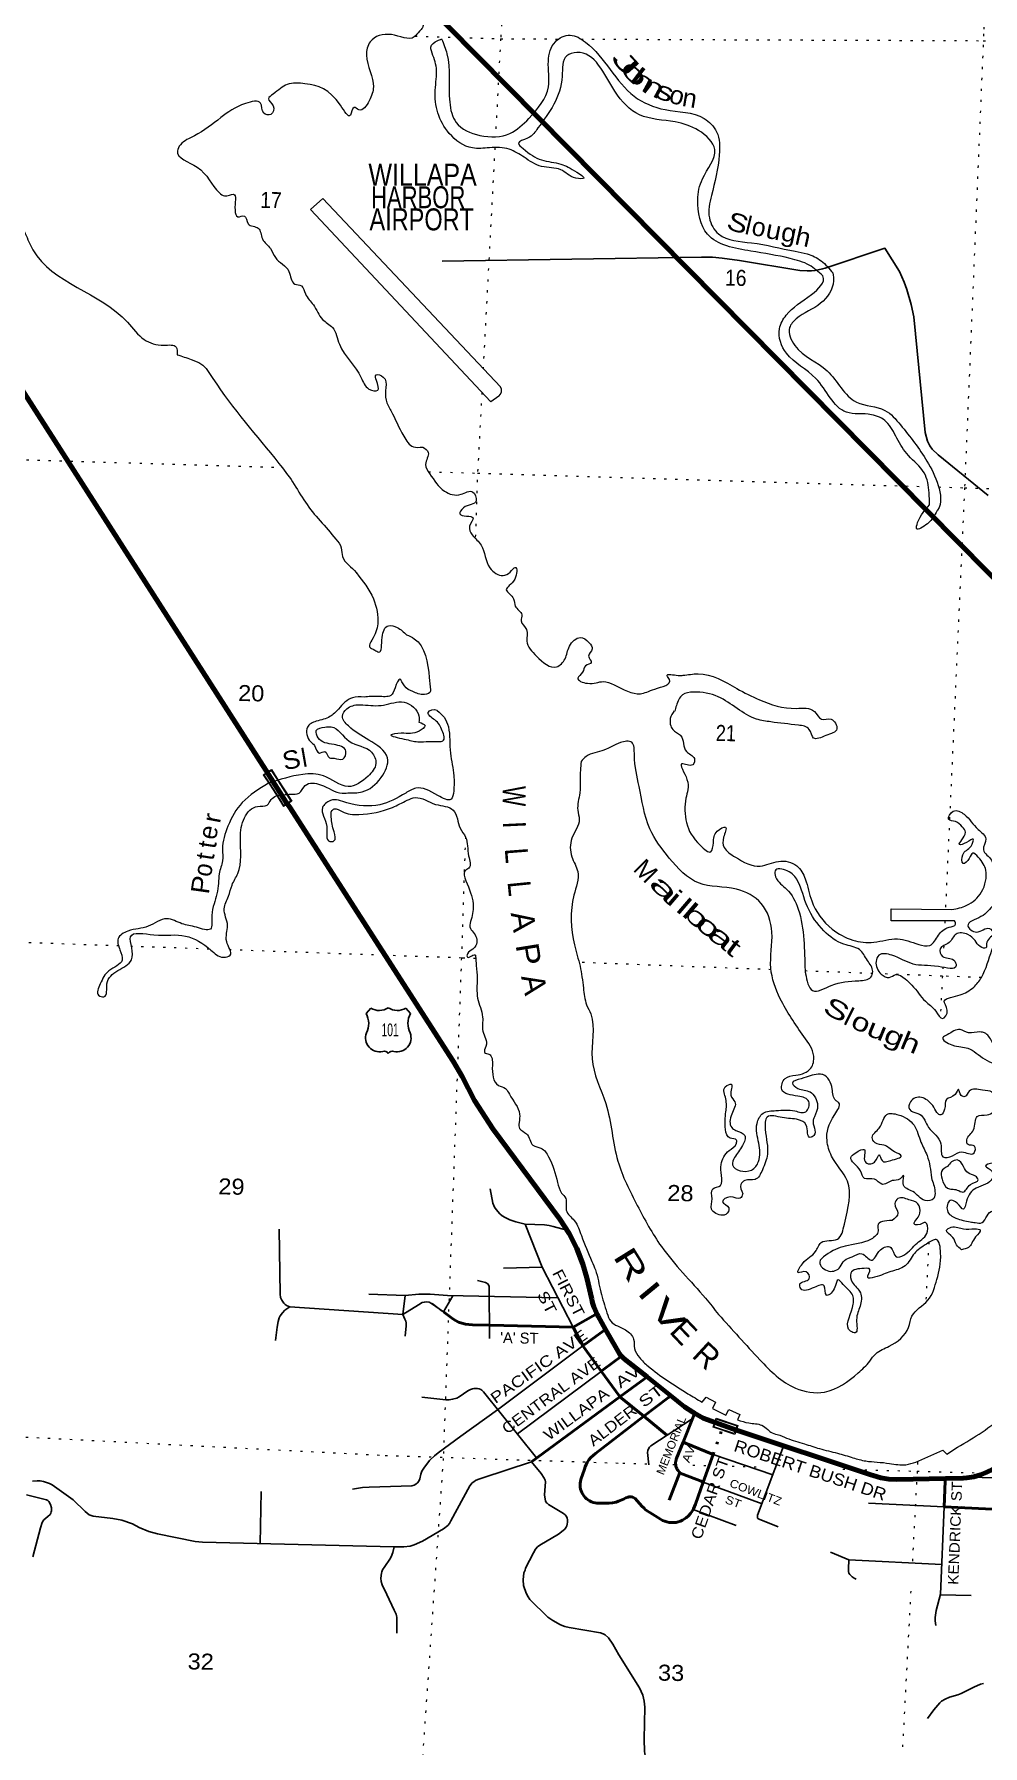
# Model space of a CAD drawing. Header units: feet. Extents: x -757852 to -501257, y -360805 to -170898.
# Drawn here: x -714671 to -704312, y -298636 to -279945 of the extents above; entities that cross this region are included whole.
import ezdxf
from ezdxf.enums import TextEntityAlignment as Align

# ---------------------------------------------------------------- set-up
doc = ezdxf.new("R2010")
doc.units = ezdxf.units.FT
doc.header["$LTSCALE"] = 80
doc.linetypes.add('DOTTED', pattern=[1.5, 0.3, -1.2])
doc.linetypes.add('MEDIUM_DASHED', pattern=[4.5, 3, -1.5])
for name, color, linetype, lineweight in [('16', 7, 'Continuous', 25), ('20', 7, 'Continuous', 70), ('23', 7, 'Continuous', 70), ('26', 7, 'Continuous', 40), ('27', 7, 'Continuous', 13), ('29', 7, 'Continuous', 25), ('36', 7, 'Continuous', 13), ('39', 7, 'Continuous', 13), ('41', 7, 'Continuous', 13), ('53', 7, 'MEDIUM_DASHED', 40), ('57', 7, 'Continuous', 13), ('7', 7, 'DOTTED', 13)]:
    doc.layers.add(name, color=color, linetype=linetype, lineweight=lineweight)
doc.layers.add('30', color=7, linetype='Continuous')

msp = doc.modelspace()

# ---------------------------------------------------------------- linework, layer by layer
at = {"layer": '16'}
for p, q in [((-711047.34, -290640.6), (-710996.03, -290581.84)), ((-710804.27, -290575.87), (-710804.55, -290576.07)), ((-710612.18, -290581.75), (-710560.79, -290640.6))]:
    msp.add_line(p, q, dxfattribs=at)
for centre, radius, start, end in [((-711240.32, -290751.23), 222.05, 332.97043, 29.75871), ((-710904.95, -290424.18), 182.07, 239.97227, 303.45418), ((-710703.17, -290424.68), 181.52, 236.33975, 300.08743), ((-710703.18, -290424.18), 182.07, 236.54582, 236.59441), ((-710367.82, -290751.23), 222.05, 150.24129, 207.02957), ((-710901.13, -290906.13), 151.42, 159.09177, 283.81923), ((-710707.01, -290906.13), 151.42, 256.18077, 20.90823)]:
    msp.add_arc(centre, radius, start, end, dxfattribs=at)
for centre, major_axis, start_param, end_param in [((-710845.79, -291104.95), (-19.56, 51.67), 4.95877769, 6.28318531), ((-710762.34, -291104.95), (19.56, 51.67), 0, 1.32637542)]:
    msp.add_ellipse(centre, major_axis=major_axis, ratio=0.929097, start_param=start_param, end_param=end_param, dxfattribs=at)
at = {"layer": '20'}
msp.add_line((-707720.65, -294812.08), (-707977.88, -294607.36), dxfattribs=at)
for points in [[(-708535.08, -293902.2), (-708545.61, -293877.2), (-708560.07, -293841.77), (-708569.66, -293808.8), (-708576.84, -293784.13), (-708582.7, -293758.8), (-708636.25, -293527.11), (-708678.19, -293378.17), (-708745.41, -293205.15), (-708830.33, -293040.1), (-708932.05, -292884.83), (-709663.68, -291899.3), (-709862.66, -291588.03), (-709996.6, -291327.55), (-710094.82, -291161.01), (-711884.49, -288381.38), (-711906, -288352.05), (-711921.99, -288327.05), (-712112.01, -288030.05), (-712128, -288005.05), (-712141.31, -287982.52), (-715468.69, -282794.49)], [(-708431.58, -294089.63), (-708514, -293946.05), (-708523.06, -293927.2), (-708535.08, -293902.2)], [(-708256.29, -294382.26), (-708266.82, -294370.68), (-708278.76, -294354.43), (-708293.73, -294329.74), (-708308.26, -294304.43), (-708431.58, -294089.63)], [(-707977.88, -294607.36), (-708227.02, -294409.07), (-708231.73, -294405.4), (-708250.19, -294388.96), (-708256.29, -294382.26)], [(-707459.95, -295004.87), (-707478.66, -294994.58), (-707567.89, -294933.65), (-707720.65, -294812.08)], [(-707145.15, -295137.84), (-707365.3, -295056.96), (-707459.95, -295004.87)], [(-704720.88, -295717.97), (-705249, -295728), (-705337.3, -295722.9), (-705424.57, -295708.61), (-705509.88, -295685.27), (-705535.14, -295676.47), (-707003.3, -295189.95), (-707145.15, -295137.84)], [(-704720.88, -295717.97), (-704526, -295714.27), (-704486.45, -295710.74), (-704411.44, -295697.97), (-704338.18, -295677.44), (-704267.47, -295649.36), (-704200.08, -295614.04), (-704136.75, -295571.87), (-703917.57, -295395.78)]]:
    msp.add_lwpolyline(points, dxfattribs=at)
at = {"layer": '23'}
msp.add_lwpolyline([(-702622, -287474.05), (-710486, -279518.05)], dxfattribs=at)
at = {"layer": '26'}
for p, q in [((-708680.18, -294266.77), (-708785.59, -294063.27)), ((-709242, -295535.05), (-708274.7, -294825.18)), ((-707620.31, -295650.66), (-707738.57, -295952.55))]:
    msp.add_line(p, q, dxfattribs=at)
for points in [[(-708785.59, -294063.27), (-708787, -294064.05), (-709696, -294042.05), (-709885.96, -294038.14), (-709924.39, -294036.65), (-709962.46, -294031.16), (-709999.75, -294021.72), (-710035.84, -294008.43), (-710070.35, -293991.44), (-710098.14, -293974.24), (-710200, -293899.05)], [(-708785.59, -294063.27), (-708539.73, -293927.2), (-708535.08, -293902.2)], [(-708680.18, -294266.77), (-708655.44, -294249.14), (-708467, -294114.86), (-708431.58, -294089.63)], [(-708478.75, -294546.28), (-708679, -294269.05), (-708680.18, -294266.77)], [(-708478.75, -294546.28), (-708454.93, -294528.72), (-708256.29, -294382.26)], [(-708274.7, -294825.18), (-708281, -294820.05), (-708478.75, -294546.28)], [(-708274.7, -294825.18), (-708005.24, -294627.44), (-707977.88, -294607.36)], [(-707762.06, -295242.58), (-708013.93, -295037.5), (-708274.7, -294825.18)], [(-708013.93, -295037.5), (-707746, -294831.57), (-707720.65, -294812.08)], [(-707364.16, -295755.99), (-707449.77, -295999.5), (-707458.59, -296024.58), (-707470.39, -296049.5), (-707485.68, -296075.47), (-707504.54, -296100.99), (-707525.97, -296124.39), (-707549.73, -296145.42), (-707568.8, -296159.49), (-707590.43, -296172.29), (-707613.29, -296182.76), (-707637.11, -296190.78), (-707661.65, -296196.27), (-707686.62, -296199.16), (-707711.75, -296199.43), (-707736.78, -296197.06), (-707761.43, -296192.1), (-707785.41, -296184.58), (-707808.49, -296174.6), (-707830.39, -296162.27), (-707947.29, -296089.15), (-707972.16, -296073.59), (-707997.29, -296054.5), (-708011.29, -296043.06), (-708036.31, -296017.87), (-708058.38, -295993.06), (-708085.87, -295962.17), (-708108.09, -295937.19), (-708133.13, -295922.47), (-708140.91, -295919.88), (-708149.73, -295917.94), (-708158.71, -295916.94), (-708167.74, -295916.87), (-708176.73, -295917.75), (-708185.32, -295919.52), (-708210.19, -295930.31), (-708235.32, -295943.18), (-708290.01, -295966.02), (-708316.93, -295974.25), (-708354.65, -295982.14), (-708393, -295986.05), (-708509, -295986.05), (-708525.19, -295985.44), (-708546.02, -295982.7), (-708566.46, -295977.81), (-708586.27, -295970.8), (-708605.24, -295961.77), (-708623.16, -295950.8), (-708639.83, -295938.01), (-708655.08, -295923.56), (-708668.74, -295907.58), (-708680.65, -295890.27), (-708690.68, -295871.81), (-708698.73, -295852.4), (-708704.71, -295832.26), (-708708.55, -295811.6), (-708710.21, -295790.65), (-708709.67, -295769.65), (-708706.94, -295748.81), (-708702.04, -295728.38), (-708663, -295614.23), (-708654.4, -295589.1), (-708643.31, -295564.23), (-708631.76, -295541.87), (-708613.39, -295513.92), (-708592.2, -295488.05), (-708568.43, -295464.53), (-708542.32, -295443.63), (-708013.93, -295037.5)], [(-707584.37, -295319.07), (-707471.9, -295035.05), (-707459.95, -295004.87)], [(-707620.31, -295650.66), (-707621.77, -295649.54), (-707631.53, -295640.26), (-707640.28, -295630.01), (-707647.9, -295618.91), (-707654.33, -295607.07), (-707659.48, -295594.62), (-707663.3, -295581.7), (-707665.75, -295568.45), (-707666.8, -295555.02), (-707666.44, -295541.56), (-707664.67, -295528.2), (-707661.52, -295515.1), (-707659.18, -295507.99), (-707584.37, -295319.07)], [(-707364.16, -295755.99), (-707258, -295454.05), (-707557, -295330.39), (-707584.37, -295319.07)], [(-704720.88, -295717.97), (-704721.98, -295746.05), (-704733, -296028.05), (-702399, -296139.05), (-702370.36, -295451.6)], [(-707364.16, -295755.99), (-707389, -295746.49), (-707587.44, -295670.59), (-707599.6, -295664.79), (-707611.08, -295657.74), (-707620.31, -295650.66)]]:
    msp.add_lwpolyline(points, dxfattribs=at)
at = {"layer": '29'}
for p, q in [((-710216, -282424.05), (-707383.99, -282377.78)), ((-704798.95, -284537.91), (-704251.95, -284982.45)), ((-711995, -292995.05), (-711984.82, -293705.03)), ((-708785.59, -294063.27), (-709125, -293408.05)), ((-709703.71, -293620.03), (-709699, -294189.05)), ((-710621, -293720.05), (-710646, -293928.05)), ((-710325.98, -293807.31), (-710215.76, -293888.68)), ((-710200, -293899.05), (-710098, -293723.05)), ((-711879.41, -293842.51), (-710646, -293928.05)), ((-708479.93, -294547.15), (-709393.4, -295230.85)), ((-709765.35, -294772.33), (-709185.56, -295492.08)), ((-707486, -295064.05), (-707935.68, -295360.02)), ((-707258, -295454.05), (-706605.95, -295676.8)), ((-706488.86, -295365.98), (-706770.68, -296118.17)), ((-709242, -295535.05), (-709782.14, -295713.65)), ((-712194, -295859.05), (-712203, -296428.05)), ((-706722.13, -295995.72), (-707364, -295756.05)), ((-707474, -296057.05), (-707007, -296230.05)), ((-704733, -296028.05), (-705559, -295987.05)), ((-710744.74, -296463.35), (-712833.96, -296414.43)), ((-704775, -296987.05), (-704440, -296996.05))]:
    msp.add_line(p, q, dxfattribs=at)
for points in [[(-707383.99, -282377.78), (-707262.21, -282379.33), (-707157.81, -282389.37), (-706969.09, -282417.48), (-706310.55, -282523.92), (-706228.23, -282529.94), (-706184.06, -282529.94), (-706143.91, -282525.93), (-706061.59, -282507.85), (-706031.87, -282499.46)], [(-706031.87, -282499.46), (-705380, -282283.05), (-705223.19, -282534.68)], [(-704798.95, -284537.91), (-704863.97, -284477.96), (-704889.07, -284439.8), (-704917.18, -284387.59), (-704941.27, -284295.21), (-705065.75, -283030.01), (-705093.86, -282897.46), (-705142.05, -282732.79), (-705170.16, -282652.46), (-705223.19, -282534.68)], [(-709691, -292555.05), (-709660.87, -292710.83), (-709642.8, -292755.01), (-709626.74, -292781.12), (-709584.58, -292825.3), (-709560.48, -292847.39), (-709528.36, -292867.48), (-709478.16, -292891.58), (-709411.9, -292915.68), (-709311, -292941.05)], [(-709547, -293422.05), (-709125, -293408.05), (-709311, -292941.05)], [(-709311, -292941.05), (-709096.67, -292947.81), (-709046.47, -292955.85), (-709004.31, -292965.89), (-708855.73, -293004.05)], [(-709703.71, -293620.03), (-709709.06, -293602.52), (-709717.09, -293592.47), (-709741.19, -293578.42), (-709831.54, -293556.32)], [(-711879.41, -293842.51), (-711907.66, -293830.48), (-711929.75, -293815.42), (-711943.81, -293801.36), (-711967.9, -293770.23), (-711979.95, -293742.11), (-711984.82, -293705.03)], [(-711015, -293706.05), (-710621, -293720.05), (-710470.95, -293705.55)], [(-710200, -293899.05), (-710331.49, -293805.36), (-710357.6, -293793.31), (-710391.73, -293789.3), (-710409.8, -293791.3), (-710433.89, -293795.32), (-710476.06, -293819.42), (-710646, -293928.05)], [(-710470.95, -293705.55), (-710407.79, -293702.94), (-710346.86, -293705.32)], [(-710346.86, -293705.32), (-710159, -293720.05), (-708955, -293745.05)], [(-711879.41, -293842.51), (-711932.76, -293880.69), (-711960.87, -293906.8), (-711984.97, -293940.94), (-711995.01, -293962.03), (-712007.05, -294001.19), (-712019.1, -294065.46), (-712034.16, -294212.07)], [(-710646, -293928.05), (-710622.13, -293977.09), (-710614.1, -294000.18), (-710610.09, -294018.26), (-710609.08, -294032.32), (-710609.08, -294051.4), (-710621.13, -294162.86)], [(-708680.44, -294266.95), (-709611, -294969.05), (-710010.39, -295256.9)], [(-710438, -294828.05), (-710177.44, -294860.03), (-710140.41, -294859.12), (-710102.47, -294852.72), (-710057.21, -294839), (-710031.16, -294827.11), (-709936.08, -294761.27), (-709907.28, -294746.64), (-709885.33, -294739.33), (-709868.42, -294735.66), (-709830.03, -294733.84), (-709811.28, -294737.5), (-709795.28, -294744.81), (-709782.94, -294753.96), (-709765.35, -294772.33)], [(-710010.39, -295256.9), (-710261.09, -295437.08), (-710299.49, -295468.17), (-710352.52, -295521.21), (-710416.52, -295603.52), (-710438.46, -295638.27), (-710449.43, -295671.19), (-710460.4, -295720.57), (-710471.37, -295748.01), (-710484.17, -295764.47), (-710502.46, -295780.93), (-710522.57, -295791.9), (-710548.17, -295799.22), (-711014.44, -295812.02), (-711085.75, -295817.51), (-711193.64, -295833.97)], [(-707935.68, -295360.02), (-707952.19, -295375.89), (-707962.73, -295392.96), (-707969.26, -295413.04), (-707972.77, -295435.13), (-707958.72, -295567.69)], [(-709242, -295535.05), (-709136.12, -295662.94), (-709101.38, -295714.15), (-709092.24, -295737), (-709088.58, -295754.39), (-709097.72, -295895.21), (-709095.9, -295922.65), (-709086.75, -295962.89), (-709078.52, -295978.43), (-709070.3, -295988.5), (-709053.84, -296001.29), (-708891.11, -296098.23), (-708870.99, -296115.6), (-708858.2, -296132.98), (-708849.05, -296152.18), (-708847.23, -296167.73), (-708846.31, -296193.33), (-708849.05, -296215.28), (-708855.45, -296234.49), (-708861.85, -296248.21), (-708876.48, -296269.24), (-708892.94, -296286.61), (-708945.96, -296325.02), (-709150.75, -296445.74), (-709176.35, -296464.94), (-709196.46, -296487.8), (-709220.23, -296529.87), (-709304.53, -296697.16), (-709310.93, -296717.28), (-709322.62, -296749.34), (-709332.68, -296824.33), (-709326.28, -296884.69), (-709299.77, -296968.82), (-709277.82, -297010.88), (-709256.8, -297038.32), (-709060.24, -297232.19), (-709008.13, -297268.77), (-708923.1, -297316.32), (-708877.39, -297334.61), (-708828.94, -297345.59), (-708485.19, -297404.11), (-708458.67, -297413.25), (-708436.73, -297426.06), (-708401.08, -297458.98), (-708353.54, -297524.83), (-708287.72, -297641.88)], [(-712833.96, -296414.43), (-712913.88, -296403.68), (-713323.47, -296323.21), (-713418.56, -296297.6), (-713524.61, -296253.7), (-713597.76, -296213.47), (-713714.78, -296173.23), (-713813.53, -296154.94), (-714025.64, -296129.33), (-714069.52, -296114.7), (-714113.41, -296078.12), (-714245.06, -295950.09), (-714347.46, -295876.93), (-714475.01, -295785.47), (-714504.72, -295770.84), (-714536.26, -295759.86), (-714569.63, -295750.72), (-714605.75, -295744.31), (-714640.03, -295741.58), (-714688.49, -295745.23)], [(-710744.74, -296463.35), (-710635.03, -296463.15), (-710565.55, -296455.83), (-710519.84, -296443.03), (-710432.07, -296402.79), (-710201.67, -296267.45), (-710154.13, -296230.87), (-710134.02, -296208.92), (-710121.22, -296181.49), (-709912.77, -295799.23), (-709889, -295766.31), (-709870.71, -295753.51), (-709850.6, -295738.87), (-709826.83, -295727.9), (-709782.14, -295713.65)], [(-700991, -295854.05), (-701638, -295838.05), (-701928, -295793.05), (-702393, -295791.05), (-703783, -295724.05), (-704426, -295702.05)], [(-714753.4, -295895.22), (-714537.63, -295950.09), (-714521.64, -295958.31), (-714512.95, -295970.2), (-714493.75, -296001.3), (-714483.24, -296036.04), (-714482.77, -296070.8), (-714485.07, -296082.69), (-714489.18, -296094.57), (-714497.87, -296111.03), (-714523, -296132.99), (-714565.07, -296167.74), (-714574.2, -296180.54), (-714582.43, -296198.83), (-714603.46, -296257.36), (-714687.57, -296571.95)], [(-704733, -296028.05), (-704774, -296981.05), (-704819.64, -297157.37)], [(-706770.68, -296118.17), (-706773.07, -296131.04), (-706774.08, -296141.08), (-706773.07, -296147.1), (-706768.05, -296153.13), (-706754, -296162.17), (-706547.19, -296244.51)], [(-710711, -297406.05), (-710711.41, -297233.14), (-710713.22, -297217.6), (-710719.62, -297199.31), (-710738.84, -297154.5), (-710819.3, -296982.57), (-710872.32, -296877.4), (-710883.3, -296843.56), (-710886.03, -296806.07), (-710879.64, -296752.12), (-710875.06, -296736.57), (-710865.92, -296714.62), (-710841.24, -296677.13), (-710785.93, -296596.65), (-710773.58, -296572.87), (-710755.3, -296527.15), (-710738.84, -296464.96)], [(-704759.02, -296657.5), (-705775, -296606.05), (-705975, -296522.05)], [(-705775, -296606.05), (-705779.7, -296704.42), (-705778.7, -296733.54), (-705774.68, -296749.61), (-705763.64, -296765.67), (-705737.54, -296791.78), (-705718.46, -296804.84), (-705694.37, -296816.89)], [(-704819.64, -297157.37), (-704832.52, -297233.61), (-704832.52, -297271.77), (-704824.49, -297321.98)], [(-709616.48, -301286.18), (-709288.79, -301135.19), (-709164.45, -301089.46), (-708652.48, -300965.09), (-708575.69, -300930.34), (-708498.89, -300884.62), (-708111.26, -300621.25), (-708030.81, -300553.58), (-707997.9, -300513.34), (-707979.61, -300467.61), (-707957.67, -300292.03), (-707826.02, -299200.13), (-707826.02, -299136.13), (-707833.33, -299075.76), (-707869.9, -298982.49), (-707986.92, -298770.33), (-707997.89, -298742.89), (-708007.03, -298697.17), (-708008.87, -298565.49), (-708003.38, -298214.32), (-708008.87, -298148.48), (-708023.49, -298084.46), (-708060.06, -298002.17), (-708287.72, -297641.88)], [(-704306.11, -297955.61), (-704338.09, -297962.93), (-704411.23, -297995.85), (-704548.39, -298065.35), (-704583.11, -298079.98), (-704674.54, -298105.59), (-704723.93, -298125.7), (-704762.31, -298149.48), (-704782.44, -298167.77), (-704846.42, -298244.59), (-704915.9, -298339.7)]]:
    msp.add_lwpolyline(points, dxfattribs=at)
at = {"layer": '36'}
for points in [[(-711655, -281860.05), (-711518.11, -281739.79), (-709578.24, -283795.32)], [(-709595.8, -283896.98), (-709685, -283960.05), (-711655, -281860.05)]]:
    msp.add_lwpolyline(points, dxfattribs=at)
msp.add_arc((-709651.4, -283835.03), 83.23, 311.91087, 28.49568, dxfattribs=at)
at = {"layer": '39'}
for points in [[(-704619.34, -289627.91), (-705314, -289629.05), (-705312.52, -289497.87), (-704648.51, -289504.95)], [(-707376, -294885.05), (-707334, -294828.05), (-707232, -294883.05), (-707265, -294953.05), (-707119, -295024.05), (-707086, -294963.05), (-706967, -295017.05), (-706991, -295076.05)], [(-705044, -295538.05), (-704750, -295409.05), (-704705, -295453.05), (-704588, -295376.05)]]:
    msp.add_lwpolyline(points, dxfattribs=at)
for points in [[(-710370.81, -279535.26), (-710491.02, -279684.98), (-710451.92, -279762.93), (-710429.76, -279873.9), (-710464.71, -279912.95), (-710520.63, -279974.02), (-710770.66, -279949.37), (-711001.55, -280027.69), (-711042.35, -280172.74), (-710966.88, -280520.64), (-711013.67, -280672.7), (-711126.53, -280768.86), (-711177.57, -280743.93), (-711217.45, -280828.98), (-711326.6, -280721.13), (-711713.92, -280485.67), (-711906.91, -280493.93), (-712061.77, -280598.14), (-712112.7, -280649.21), (-712060.59, -280726.14), (-712086.46, -280820.18), (-712164.48, -280805.29), (-712198.63, -280697.33), (-712362.63, -280700.56), (-712633.42, -280855.93), (-712922.14, -281055.33), (-713075.01, -281153.54), (-713106.92, -281218.58), (-712892.67, -281396.29), (-712647.28, -281677.95), (-712591.24, -281709.87), (-712496.27, -281691.74), (-712478.03, -281864.72), (-712446.93, -281937.68), (-712375.94, -281930.58), (-712333.82, -282014.52), (-712225.76, -282062.37), (-712178.59, -282180.31), (-712089.45, -282286.18), (-712037.31, -282384.11), (-711889.1, -282535.91), (-711825.91, -282673.82), (-711751.89, -282693.72), (-711708.77, -282780.66), (-711622.6, -282900.54), (-711521.38, -283059.4), (-711414.26, -283148.26), (-711338.01, -283331.15), (-711099.51, -283695.82), (-711015.34, -283819.71), (-710919.32, -283833.58), (-710933.46, -283726.6), (-710937.55, -283664.6), (-710858.52, -283688.49), (-710830.36, -283801.45), (-710829.17, -283942.45), (-710777.01, -284055.38), (-710635.63, -284334.19), (-710528.47, -284451.04), (-710428.46, -284452.9)], [(-709268.19, -280866.42), (-709054.87, -280520.01), (-709056.26, -280238.01), (-708979.55, -280026.9), (-708819.65, -279955.68), (-708651.55, -280030.45), (-708118.73, -280622.72), (-707781.53, -280768.26), (-707355.4, -280864.67), (-707219.2, -281010.48), (-707189.85, -281262.44), (-707275.24, -281706.56), (-707297.9, -281951.59), (-707196.66, -282126.45), (-706838, -282223.05), (-706361.76, -282315.05), (-706229.36, -282343.12), (-706076.66, -282419.48), (-705948.5, -282552.44)], [(-709169.98, -280968.03), (-709283.1, -281080.32), (-709382.03, -281134.46), (-709330.95, -281194.39), (-709130.78, -281317.11), (-708920.71, -281362.82), (-708743.59, -281452.58), (-708668.5, -281516.48), (-708754.5, -281516.6), (-708921.63, -281424.83), (-709129.68, -281389.11), (-709320.82, -281288.37), (-709483.94, -281201.6), (-709698.96, -281184.89), (-709885.96, -281187.15), (-710138.18, -281027.5), (-710262.49, -280803.67), (-710291.83, -280555.71), (-710279.16, -280316.69), (-710332.42, -280126.76), (-710339.47, -280084.77), (-710269.57, -280015.68), (-710221.6, -279996.61)], [(-710221.6, -279996.61), (-710164.37, -280158.53), (-710133.65, -280687.49), (-710063.34, -280908.4), (-709803.15, -281050.04), (-709475.18, -281028.59), (-709268.19, -280866.42)], [(-706061.31, -282580.65), (-706207.16, -282467.68), (-706417.29, -282393.38), (-706845, -282313.05), (-707318.66, -282128.62), (-707424.18, -281753.77), (-707373.49, -281523.7), (-707238.93, -281204.51), (-707416.22, -280995.75), (-707671.35, -280903.1), (-708060.45, -280824.64), (-708328.81, -280566.01), (-708746.39, -280143.58), (-708855.34, -280179.73), (-708906.03, -280403.8), (-709169.98, -280968.03)], [(-724040.93, -283953.65), (-724021.74, -283923.8), (-723993.43, -283893.44), (-723666.5, -283708.11), (-723469.62, -283622.84), (-723307.7, -283563.62), (-723082.97, -283365.31), (-722803.17, -283223.93), (-722610.28, -283144.66), (-722350.58, -282927.3), (-722144.69, -282840.02), (-721919.81, -282758.71), (-721764.04, -282588.5), (-721563.14, -282514.22), (-721305.3, -282399.86), (-721081.54, -282227.56), (-720720.73, -282090.06), (-720688.86, -281994.02), (-720669.95, -281925.99), (-720404, -281892.62), (-720163.09, -281823.29), (-720008.22, -281730.08), (-719917.18, -281757.95), (-719828.97, -281909.83), (-719754.85, -281999.73), (-719595.87, -281987.51), (-719511.98, -281906.4), (-719432.06, -281849.29), (-719376.16, -281772.21), (-719204.25, -281710.97), (-719101.26, -281702.83), (-719091.4, -281600.82), (-719167.43, -281578.92), (-719308.42, -281582.12), (-719430.46, -281558.28), (-719435.54, -281495.29), (-719273.6, -281450.07), (-719028.71, -281370.73), (-718832.95, -281199.46), (-718630.08, -281105.18), (-718263.15, -281055.68), (-717886.26, -280973.16), (-717415.43, -280847.51), (-717002.47, -280816.94), (-716047.21, -281006.63), (-715736.02, -281147.2), (-714870.94, -281931.01), (-714769.68, -282119.87), (-714684.43, -282299.75), (-713652.35, -283088.34), (-713469.08, -283279.08), (-713253, -283339.79), (-713120.97, -283360.6), (-713109, -283445.05)], [(-704893.41, -285085), (-704897.77, -284953.29), (-704952.07, -284734.37), (-705123.33, -284546.6), (-705250.59, -284356.78), (-705365.84, -284177.94), (-705526.95, -284100.16), (-705801.98, -284072.54), (-706135, -283704.05), (-706456.87, -283428.44), (-706532.24, -283161.54), (-706459.44, -283013.44), (-706181.75, -282786.06), (-706059.03, -282584.89), (-706061.31, -282580.65)], [(-705948.5, -282552.44), (-705941.96, -282639.73), (-706082.62, -282882.92), (-706349.39, -283052.29), (-706422.25, -283149.39), (-706364.99, -283343.31), (-706011, -283621.05), (-705691.14, -283962.38), (-705380.01, -284052.95), (-705211.79, -284210.72), (-704922.25, -284606.33), (-704799.88, -284872.16), (-704805.51, -285142.17), (-704812.81, -285151.94)], [(-713109, -283445.05), (-712956.78, -283496.38), (-712849.72, -283545.23), (-712719.5, -283704.05), (-711999.22, -284631.06), (-711848.94, -284834.86), (-711709.64, -285055.66), (-711376.08, -285458.21), (-711317.95, -285555.13), (-711303.82, -285650.11), (-711155.58, -285823.9), (-711152.59, -285828.44)], [(-710428.46, -284452.9), (-710367.38, -284511.82), (-710398.2, -284642.86), (-710353.06, -284743.8), (-710189.8, -284935.57), (-710009.75, -284969.33), (-709882.79, -284942.15), (-709844.66, -285039.1), (-709984.55, -285117.29), (-710022.46, -285184.34), (-709878.4, -285226.14), (-709916.28, -285317.2), (-709888.14, -285412.16), (-709788.99, -285525.02), (-709693.65, -285773.89), (-709550.53, -285855.69), (-709473.58, -285818.59), (-709417.66, -285767.51), (-709422.48, -285896.52), (-709515.32, -286012.65), (-709435.18, -286111.54), (-709418.07, -286189.51), (-709345.94, -286285.41), (-709352.85, -286350.42), (-709294.72, -286447.34), (-709290.55, -286572.34), (-709185.32, -286737.19), (-708966.16, -286853.89), (-708874.28, -286765.76), (-708825.47, -286627.7), (-708706.6, -286533.53), (-708613.53, -286587.41), (-708576.43, -286658.36), (-708616.32, -286736.41), (-708587.22, -286807.37), (-708650.18, -286842.46), (-708682.08, -286912.5), (-708735.99, -286975.57), (-708629.91, -287033.43), (-708454.94, -287015.19), (-708338.89, -287050.03), (-708051.76, -287147.63), (-707893.83, -287096.42), (-707734.97, -286991.2), (-707760.03, -286950.23), (-707640.03, -286947.07), (-707583.03, -286945.99), (-707422.06, -286928.77), (-706998.83, -287090.18), (-706750.66, -287213.84), (-706349.53, -287307.29), (-706151.49, -287342.02), (-706074.37, -287423.91), (-705968.37, -287425.77), (-705906.23, -287529.68), (-706026.13, -287603.85), (-706159.09, -287631.03), (-706207.22, -287536.1), (-706325.28, -287491.26), (-706626.33, -287454.67), (-706782.37, -287423.89), (-707201.71, -287180.46), (-707471.78, -287128.84), (-707589.74, -287159), (-707657.58, -287276.09), (-707675.49, -287338.12)], [(-704812.66, -285151.76), (-704916.31, -285290.32), (-705034.23, -285344.48), (-705023.32, -285278.47), (-704893.41, -285085)], [(-711152.59, -285828.44), (-710966.18, -286111.64), (-710919.81, -286385.58), (-710982.56, -286561.67), (-711008.46, -286633.7), (-710950.41, -286670.62), (-710909.39, -286691.56), (-710871.6, -286533.51), (-710802.78, -286404.42), (-710706.75, -286424.29), (-710605.65, -286502.15)], [(-710605.65, -286502.15), (-710520.59, -286546.03), (-710356, -286969.8), (-710343.31, -287102.94)], [(-710343.31, -287102.94), (-710341.8, -287118.78), (-710407.75, -287155.88), (-710535.79, -287123.05), (-710628.88, -287061.18), (-710676.98, -286988.25), (-710729.85, -287081.32), (-710777.73, -287165.38), (-710911.72, -287176.57), (-711067.52, -287184.46)], [(-711067.67, -287184.47), (-711195.7, -287190.96), (-711348.53, -287314.17), (-711441.41, -287397.3), (-711590.34, -287448.5), (-711688.26, -287512.64), (-711653.55, -287669.39), (-711609.98, -287711.53), (-711556.87, -287795.46), (-711498.89, -287778.38), (-711445.8, -287847.3), (-711395.79, -287852.24), (-711300.78, -287862.1), (-711266.89, -287775.06), (-711397, -287702.24), (-711570.1, -287628.47), (-711590.21, -287549.5), (-711497.26, -287512.37), (-711427.26, -287508.28), (-711231.05, -287665.01), (-710985.88, -287786.67), (-710939.71, -287909.61), (-711025.52, -288046.73), (-711242.36, -288161.02), (-711513.53, -288043.4), (-711738.55, -288028.71), (-712112, -288125.05)], [(-711246.88, -288229.81), (-711090.28, -288218.82), (-710880.5, -288061.53), (-710812.79, -287848.43), (-711016.06, -287652.71), (-711240.28, -287498.02), (-711304.42, -287394.11), (-711256.53, -287312.04), (-711122.59, -287266.86), (-711080.97, -287267.58)], [(-711080.97, -287267.58), (-710855.59, -287271.49), (-710631.63, -287240.18), (-710470.42, -287389.96), (-710469.33, -287458.96)], [(-710469.33, -287458.96), (-710403.28, -287493.87), (-710467.19, -287556.96), (-710664.16, -287579.23), (-710775.14, -287597.38), (-710630.08, -287642.18), (-710483.04, -287670.98), (-710357.04, -287669.81), (-710248.04, -287669.66), (-710208.05, -287662.6), (-710214.2, -287551.61), (-710296.36, -287433.72), (-710368.48, -287351.82), (-710275.51, -287325.69), (-710268.94, -287332.08)], [(-710268.94, -287332.08), (-710195.4, -287403.58), (-710148.26, -287508.52), (-710133, -287651.05), (-710125.86, -287797.49), (-710088.52, -288043.44), (-710088.3, -288207.06)], [(-707681.5, -287334.12), (-707724.38, -287417.18), (-707697.22, -287537.15), (-707614.13, -287601.03), (-707612.13, -287603.03), (-707548.89, -287778.94), (-707461.78, -287854.82), (-707479.69, -287922.85), (-707597.7, -287911.01), (-707542.46, -288084.93), (-707554.19, -288287.95), (-707547.82, -288554.94), (-707395.47, -288805.73), (-707282.38, -288872.58), (-707254.51, -288776.54), (-707211.69, -288648.48), (-707120.75, -288605.35), (-707142.6, -288714.38), (-707136.44, -288826.38), (-707014.3, -288931.21), (-706742.16, -289029.83), (-706544.24, -288977.56), (-706342.17, -289027.28), (-706250.97, -289170.16), (-706180.64, -289410.06), (-705957.22, -289716.75), (-705731.05, -289837.44), (-705502.02, -289860.13), (-705244.07, -289824.77), (-705011.99, -289885.45), (-704891.97, -289896.29), (-704797.12, -289785.16), (-704679.24, -289697), (-704610.29, -289664.9), (-704619.34, -289627.91)], [(-706933.24, -292607.1), (-706960.17, -292657.14), (-707070.2, -292641.29), (-707154.12, -292695.4), (-707085.03, -292763.31), (-707119.93, -292833.36), (-707155.61, -292842.08), (-707274.01, -292775.57), (-707269.17, -292661.56), (-707261.32, -292554.55), (-707176.37, -292516.43), (-707166.51, -292409.42), (-707169.68, -292287.42), (-707082.89, -292136.31), (-707003, -292059.2), (-707002.05, -292021.19), (-707072.08, -292001.29), (-707122.21, -291904.36), (-707117.47, -291713.35), (-707118.67, -291572.35), (-707123.85, -291439.36), (-707058.89, -291412.27), (-707063.72, -291531.28), (-707018.62, -291604.22), (-707053.44, -291738.26), (-707054.24, -291885.27), (-707008.19, -291916.2), (-706911.12, -291970.07), (-706934.97, -292082.1), (-707023.78, -292213.22), (-707043.67, -292293.25), (-706839.6, -292349.97), (-706761.72, -292256.86), (-706758, -292055.86), (-706777.3, -291839.88), (-706711.45, -291728.79), (-706570.49, -291699.6), (-706363.49, -291703.32), (-706244.47, -291712.15), (-706212.62, -291602.11), (-706331.71, -291541.27), (-706506.81, -291467.51), (-706470.97, -291349.46), (-706354.02, -291313.3), (-706189.13, -291236.07), (-706158.31, -291106.03), (-706265.61, -290889.18), (-706523.17, -290477.53), (-706626.63, -290143.68), (-706615.17, -289751.66), (-706731.6, -289437.82), (-707002.82, -289282.19), (-707414.91, -289213.76), (-707735.29, -288942.2), (-707946.72, -288623.49), (-708066.36, -288158.65), (-708116.84, -287815.72), (-708146.03, -287676.76), (-708269.02, -287680.93), (-708448.91, -287763.18), (-708642.81, -287832.45), (-708698.74, -287887.52)], [(-708698.74, -287887.52), (-708710.47, -288080.54), (-708713.27, -288230.54), (-708735.01, -288419.57), (-708718.87, -288518.55), (-708798.58, -288725.66), (-708800.31, -288926.67), (-708735.08, -289089.58), (-708776.73, -289345.63), (-708770.98, -289888.63), (-708710.66, -290121.54), (-708673.33, -290361.49), (-708638.08, -290543.44), (-708593.94, -290644.38), (-708579.27, -291133.36), (-708429.6, -291623.16), (-708296.73, -292250.98), (-708085.07, -292735.68), (-707822.45, -293183.32), (-707340.67, -293749.66), (-707197.52, -293925.47)], [(-712112, -288125.05), (-712399.12, -288335.62), (-712554.77, -288591.83), (-712614.42, -288844.91), (-712614.85, -288971.2), (-712651.06, -289112.96), (-712657.91, -289217.97), (-712705.6, -289442.04), (-712732.43, -289568.08), (-712747.22, -289717.1), (-712899.25, -289697.31), (-713057.31, -289658.52), (-713223.38, -289604.75), (-713426.27, -289687.03), (-713648.19, -289739.34), (-713754.08, -289819.48), (-713734.91, -289944.46), (-713710.76, -290055.42), (-713855.6, -290173.62), (-713950.4, -290316.75), (-713967.23, -290440.78), (-713909.21, -290456.7), (-713876.4, -290315.65), (-713758.6, -290171.49), (-713609.76, -290052.28), (-713605.94, -289921.28), (-713619.11, -289800.3), (-713365.14, -289778.95), (-713018.12, -289793.47), (-712741.91, -289946.09), (-712604.8, -290024.9), (-712531.83, -290002.8), (-712569.03, -289854.85), (-712559.28, -289677.84), (-712596.53, -289494.89), (-712549.72, -289358.82), (-712510.88, -289236.77), (-712448.06, -289110.68), (-712418.59, -288721.64), (-712374.9, -288501.58), (-712231.07, -288377.38), (-712125.09, -288363.24), (-712083, -288303.05), (-712027.09, -288261.63)], [(-712027.09, -288261.63), (-711869, -288245.05), (-711778.27, -288231.76), (-711710.38, -288148.67), (-711543.39, -288141.44), (-711308.26, -288234.12), (-711246.88, -288229.81)], [(-710088.3, -288207.06), (-710118, -288299.05), (-710263, -288258.05), (-710504, -288179.05), (-710614, -288232.05), (-710898, -288359.05), (-711257, -288337.05), (-711436, -288313.05), (-711523, -288391.05), (-711477, -288597.05), (-711442, -288760.05), (-711398, -288755.05), (-711397, -288656.05), (-711428, -288494.05), (-711419, -288424.05), (-711394, -288405.05), (-711309, -288434.05), (-711127, -288466.05), (-710758, -288388.05), (-710599, -288311.05), (-710509, -288282.05), (-710287, -288355.05), (-710095, -288418.05), (-710050, -288512.05), (-710020, -288616.05), (-709960, -288714.05), (-709927, -288919.05), (-709925, -289052.05), (-709966, -289082.05), (-709956, -289189.05), (-709878, -289441.05), (-709899, -289612.05), (-709912, -289694.05), (-709840, -289813.05), (-709882, -289938.05), (-709940, -289987.05), (-709941, -290025.05), (-709852, -290002.05), (-709851.12, -290014.42)], [(-704064.74, -290787.15), (-704133.66, -290850.25), (-704119.52, -290953.23), (-704117.42, -291025.22), (-704139.42, -291025.25), (-704213.53, -290943.36), (-704292.66, -290851.47), (-704342.67, -290840.53), (-704467.66, -290849.71), (-704559.7, -290815.83), (-704700.63, -290871.03), (-704747.59, -290902.09), (-704648.48, -290982.95), (-704474.43, -291018.72), (-704290.26, -291138.46), (-704070.18, -291199.16), (-704004.18, -291197.07), (-703820.1, -291254.82), (-703731.23, -291157.69), (-703761.44, -291008.73), (-703717.55, -290928.67), (-703647.5, -290962.58), (-703619.34, -291077.54), (-703560.39, -291044.46), (-703465.42, -291024.33), (-703252.42, -291020.03), (-703111.48, -290976.84), (-703041.42, -291022.74), (-703150.28, -291122.89), (-703314.31, -291105.12), (-703399.3, -291106.24), (-703444.21, -291171.3), (-703560.24, -291155.46), (-703663.23, -291160.6), (-703654.15, -291219.59), (-703682.01, -291319.63), (-703589.98, -291339.5), (-703488.11, -291247.36), (-703418.06, -291284.26), (-703509.96, -291353.39), (-703447.79, -291479.3), (-703352.6, -291621.17), (-703277.52, -291675.07), (-703175.45, -291723.93), (-703219.36, -291788.99), (-703198.29, -291841.96), (-703076.25, -291868.79), (-702888.41, -291753.53), (-702452.8, -291471.93), (-702268.89, -291403.68), (-702164.97, -291345.54), (-702041.1, -291253.37), (-701892.12, -291236.16), (-701772.22, -291164), (-701666.33, -291089.85), (-701661.5, -290964.85), (-701522.55, -290925.65), (-701354.49, -290972.42), (-701196.53, -290944.21), (-700955.8, -290746.87), (-700686.29, -290386.5), (-700368.7, -290093.07), (-700144.86, -289970.76), (-699983.91, -289939.54), (-699976.96, -289903.53), (-700081.03, -289847.67), (-700097.17, -289744.69), (-699944.2, -289727.48), (-699732.08, -289812.19), (-699496.93, -289924.87), (-699334.75, -290050.64), (-699233.67, -290109.5), (-698981.7, -290090.16), (-697829.69, -290094.57), (-697202.7, -290088.71), (-696877.69, -290091.26), (-696619.71, -290081.91), (-696284.98, -289885.45), (-696223.08, -289812.36), (-696225.17, -289747.36), (-696176.25, -289690.3), (-696118.2, -289723.22), (-696043.26, -289681.11), (-695604.71, -289355.51), (-695437.85, -289248.28), (-695322.94, -289188.12), (-695166.09, -289074.91), (-694962.25, -288959.63), (-694849.43, -288831.47), (-694722.47, -288801.3), (-694518.68, -288647.02), (-694424.79, -288565.89), (-694257.87, -288506.66), (-694180.19, -288424.6)], [(-704648.51, -289504.95), (-704487.57, -289457.73), (-704325.77, -289311.51), (-704279.1, -289075.44), (-704362.3, -288931.56), (-704422.36, -288887.64), (-704459.28, -288945.69), (-704525.2, -289000.78), (-704531.33, -288905.79), (-704440.46, -288810.67), (-704417.57, -288736.64), (-704488.52, -288771.73), (-704567.49, -288794.84), (-704502.67, -288660.75), (-704535.75, -288599.8), (-704610.83, -288543.9), (-704684.87, -288517), (-704634.99, -288430.93), (-704514.94, -288463.77), (-704362.71, -288629.56), (-704278.57, -288733.44), (-704305.41, -288851.48), (-704216.25, -288964.36), (-704195.09, -289081.33), (-704155.99, -289154.28), (-704053.16, -289034.13), (-703953.26, -288957), (-703867.26, -288960.88), (-703901.22, -288988.92), (-703975.12, -289063.03), (-704013.91, -289211.08), (-703911.75, -289329.94), (-703764.5, -289511.74), (-703547.37, -289604.44), (-703449.5, -289512.3), (-703324.76, -289323.13), (-703187.82, -289277.94), (-702997.7, -289361.68), (-702865.67, -289384.5), (-702728.73, -289341.31), (-702652.71, -289357.21), (-702776.57, -289456.38), (-702852.48, -289521.48), (-702793.41, -289575.4), (-702796.32, -289637.41), (-702882.37, -289603.52), (-702964.37, -289603.64), (-702984.23, -289702.66), (-702955.05, -289835.62), (-703022.01, -289862.72), (-703126.06, -289831.86), (-703136.14, -289773.87), (-703192.17, -289749.95), (-703218.22, -289715.99), (-703189.27, -289673.95), (-703156.33, -289630.9), (-703104.32, -289643.83), (-703091.47, -289528.81), (-703097.62, -289422.82), (-703193.54, -289478.95), (-703412.28, -289669.25), (-703507.19, -289734.38), (-703693.27, -289674.64), (-703890.43, -289563.91), (-703966.29, -289663.02), (-704017.12, -289789.09), (-703928, -289874.96), (-703914.82, -290007.94), (-703838.67, -290113.84), (-703714.63, -290142.67), (-703796.47, -290255.78), (-703780.36, -290335.76), (-703595.47, -290255.51), (-703480.56, -290191.35), (-703392.63, -290142.23), (-703354.5, -290234.17), (-703459.34, -290350.32), (-703472.23, -290432.34), (-703492.14, -290502.36), (-703526.03, -290582.41), (-703565.08, -290541.46), (-703603.25, -290422.52), (-703667.26, -290408.6), (-703696.21, -290450.64), (-703801.16, -290482.79), (-703831.97, -290622.83), (-703887.88, -290687.91), (-703879.08, -290539.9), (-703911.22, -290439.94), (-704039.24, -290424.12), (-704149.29, -290391.27), (-704125.13, -290508.23), (-703986.02, -290584.04), (-703951.99, -290610), (-703992.95, -290640.05), (-703962.81, -290739.01), (-704064.74, -290787.15)], [(-706253.6, -290169.16), (-706267.06, -289833.18), (-706327.52, -289498.26), (-706453.82, -289282.44), (-706574, -289147.6), (-706581.09, -289080.61), (-706448.09, -289081.43), (-706334.94, -289190.27), (-706226.55, -289476.12), (-706046.19, -289736.88), (-705827.99, -289883.58), (-705659.91, -289941.35), (-705571.75, -290060.22), (-705513.58, -290182.14), (-705533.5, -290241.17), (-705664.44, -290281.35), (-705967.37, -290333.77), (-706171.3, -290388.05), (-706246.54, -290207.15), (-706253.6, -290169.16)], [(-705159.47, -290260.66), (-705261.53, -290214.8), (-705334.49, -290245.9), (-705420.54, -290210.02), (-705477.73, -290070.09), (-705446.82, -290004.05), (-705303.82, -290002.86), (-705072.69, -290099.54), (-704795.65, -290127.16), (-704602.67, -290116.89), (-704627.75, -290055.93), (-704752.81, -290015.1), (-704777.92, -289932.13), (-704680.01, -289864), (-704604.14, -289772.89), (-704475.13, -289777.72), (-704396.04, -289843.61), (-704340.95, -289908.53), (-704276.93, -289922.44), (-704268.02, -289860.43), (-704197.16, -289759.33), (-704239.22, -289711.39), (-704380.17, -289749.58), (-704475.26, -289682.72), (-704332.4, -289581.52), (-704187.59, -289447.32), (-704055.7, -289365.14), (-704062.48, -289522.15), (-704212.9, -289949.35), (-704327.49, -290245.51), (-704411.34, -290351.63), (-704558.23, -290435.83), (-704665.19, -290463.98), (-704732.14, -290503.07), (-704700, -290602.03), (-704751.87, -290695.1), (-704824.98, -290615.2), (-704939.13, -290504.35), (-705086.38, -290328.56), (-705159.47, -290260.66)], [(-709851.1, -290014.77), (-709844, -290115.05), (-709834, -290258.05), (-709829, -290471.05), (-709774, -290678.05), (-709771, -290833.05), (-709738, -290999.05), (-709752, -291065.05), (-709706, -291083.05), (-709668, -291205.05), (-709601, -291424.05), (-709524, -291459.05), (-709482, -291521.05), (-709370, -291738.05), (-709375, -291830.05), (-709371, -291895.05), (-709295, -291952.05), (-709224, -292077.05), (-709137, -292110.05), (-709053, -292203.05), (-708956, -292484.05), (-708912, -292600.05), (-708867, -292658.05), (-708861, -292787.05), (-708773, -292901.05), (-708696, -293064.05), (-708580, -293348.05), (-708543, -293439.05), (-708483, -293681.05), (-708416, -293909.05), (-708375, -294001.05), (-708213, -294094.05), (-708125, -294196.05), (-708115, -294297.05), (-708062, -294397.05), (-707968, -294489.05), (-707532, -294791.05), (-707376, -294885.05)], [(-704588, -295376.05), (-704073.58, -295017.29), (-703970.89, -294921.15), (-703774.23, -294781.31), (-703513.61, -294518.4), (-703349.83, -294359.17), (-703214.06, -294193.98), (-703023.1, -294159.72), (-702803.39, -293949.42), (-702353.96, -293535.8), (-702295.11, -293427.72), (-702163.21, -293354.54), (-701867.8, -292927.13), (-701631.21, -292628.81), (-701458.61, -292336.57), (-701104.08, -291995.08), (-700780.93, -291378.63), (-700644.22, -291165.45), (-700295.72, -290803.97), (-700116.88, -290685.72), (-699767.82, -290728.24), (-699573.72, -290799.97), (-699531.33, -291086.91), (-699562, -291325.96), (-699469.54, -291658.83), (-699408.2, -291907.75), (-699516.79, -292204.9), (-699570.34, -292529.97), (-699492.9, -292717.64)], [(-707197.52, -293925.47), (-706746.75, -294420.85), (-706358.32, -294730.31), (-706039.26, -294772.87), (-705673.55, -294564.37), (-705546.72, -294436.19), (-705480.84, -294355.1), (-705334.95, -294273.9), (-705123.23, -294066.61), (-705085.4, -293944.56), (-704912.64, -293771.32), (-704813.95, -293544.19), (-704772.35, -293253.13), (-704819.55, -293109.19), (-704927.48, -293157.34), (-705058.34, -293259.52), (-705161.16, -293394.66), (-705317.07, -293457.88), (-705494.99, -293520.12), (-705568.98, -293523.22), (-705546.1, -293433.19), (-705606.12, -293422.27), (-705753.05, -293473.48), (-705736.91, -293572.45), (-705648.75, -293688.33), (-705651.55, -293835.34), (-705690.35, -293983.39), (-705707.15, -294125.41), (-705755.18, -294108.48), (-705734.53, -293851.45), (-705731.71, -293719.45), (-705835.88, -293598.59), (-705889.95, -293546.67), (-705935.81, -293646.73), (-706019.72, -293713.84), (-706043.86, -293613.88), (-706152.83, -293630.03), (-706299.82, -293643.23), (-706308.89, -293593.24), (-706208.96, -293537.1), (-706240.07, -293460.15), (-706328.05, -293470.27), (-706282.19, -293372.2), (-706139.37, -293240.01), (-706076.51, -293140.92), (-705899.56, -293102.68), (-705823.79, -292938.57), (-705790.43, -292468.53), (-705962.81, -292195.76), (-706013.04, -292027.83), (-705929.43, -291742.72), (-705884.61, -291614.66), (-705914.64, -291591.7), (-705947.72, -291534.74), (-705956.82, -291461.76), (-706058.03, -291306.89), (-706108.04, -291301.96), (-706293.97, -291351.22), (-706391.9, -291399.35), (-706331.82, -291457.27), (-706198.77, -291496.09), (-706116.56, -291645.98), (-706151.4, -291768.02), (-706164.35, -291800.04), (-706157.12, -291971.03), (-706196.09, -291992.09), (-706241.27, -291857.15), (-706326.35, -291799.26), (-706501.39, -291775.5), (-706665.39, -291769.73), (-706688.21, -291902.76), (-706663.83, -292176.73), (-706718.6, -292345.8), (-706799.45, -292452.92), (-706910.44, -292463.07), (-706953.38, -292506.13), (-706933.24, -292607.1)], [(-704858.57, -291642.24), (-704769.43, -291745.12), (-704728.51, -291685.07), (-704708.66, -291577.04), (-704614.73, -291522.91), (-704577.81, -291466.86), (-704546.71, -291535.82), (-704508.7, -291546.76), (-704459.78, -291485.7), (-704316.8, -291476.5), (-704210.77, -291498.35), (-704166.6, -291615.29), (-704196.47, -291713.33), (-704265.42, -291746.43), (-704372.4, -291762.58), (-704413.2, -291910.63), (-704486.05, -292019.73), (-704472.98, -292070.71), (-704402.96, -292087.62), (-704407.85, -292161.63), (-704540.87, -292149.81), (-704643.81, -292193.95), (-704746.8, -292204.09), (-704769.99, -292064.12), (-704903.24, -291883.31), (-705004.44, -291738.45), (-705112.51, -291685.59), (-705102.62, -291603.58), (-704981.69, -291555.41), (-704917.64, -291587.33), (-704858.57, -291642.24)], [(-704873.48, -292434.27), (-704920.81, -292190.33), (-704987.02, -292044.42), (-705063.27, -291859.53), (-705234.43, -291745.76), (-705358.43, -291740.93), (-705442.23, -291890.05), (-705520.09, -291993.16), (-705489.01, -292050.11), (-705390.97, -292076.98), (-705277.87, -292148.82), (-705202.81, -292194.72), (-705317.74, -292244.88), (-705412.74, -292245.01), (-705443.82, -292184.05), (-705493.72, -292261.12), (-705597.72, -292257.26), (-705604.9, -292126.27), (-705699.86, -292159.4), (-705751.79, -292210.47), (-705647.59, -292357.33), (-705605.47, -292440.27), (-705494.46, -292448.12), (-705415.38, -292504.01), (-705302.44, -292464.86), (-705215.47, -292443.74), (-705178.51, -292408.69), (-705182.39, -292496.69), (-705077.27, -292583.55), (-704942.14, -292680.36), (-704847.17, -292658.23), (-704834.27, -292584.21), (-704873.48, -292434.27)], [(-704450.82, -292915.68), (-704604.87, -292873.9), (-704698.99, -292792.03), (-704667.14, -292681.98), (-704591.1, -292709.88), (-704524.01, -292776.79), (-704490.13, -292689.74), (-704383.32, -292546.59), (-704206.47, -292439.35), (-704212.58, -292359.36), (-704281.65, -292307.45), (-704194.7, -292275.33), (-704078.7, -292275.17), (-704112.82, -292188.22), (-704185.9, -292130.32), (-704132.02, -292043.25), (-704020.11, -291974.09), (-703973.2, -291907.03), (-704065.24, -291877.15), (-704013.35, -291800.08), (-703835.4, -291760.84), (-703705.4, -291765.66), (-703608.3, -291839.52), (-703552.28, -291851.45), (-703528.39, -291773.41), (-703454.37, -291782.31), (-703417.29, -291841.26), (-703342.3, -291839.16), (-703322.18, -291926.13), (-703396.96, -292083.23), (-703468.74, -292242.33), (-703531.55, -292382.42), (-703627.45, -292454.55), (-703741.39, -292496.71), (-703893.3, -292559.92), (-704013.16, -292668.08), (-704099.99, -292789.2), (-704200.98, -292793.34), (-704265.91, -292848.43), (-704319.8, -292923.5), (-704393.81, -292922.61), (-704450.82, -292915.68)], [(-704696.65, -292311.02), (-704652.72, -292259.96), (-704592.75, -292238.88), (-704521.65, -292310.78), (-704472.55, -292379.71), (-704392.5, -292415.6), (-704363.45, -292454.56), (-704446.38, -292507.68), (-704528.26, -292589.79), (-704592.3, -292566.88), (-704650.31, -292557.96), (-704698.33, -292545.03), (-704757.46, -292447.11), (-704763.57, -292364.11), (-704696.65, -292311.02)], [(-705301.84, -292898.86), (-705238.95, -292819.77), (-705273.09, -292714.82), (-705239.17, -292660.77), (-705119.15, -292672.6), (-705021.09, -292717.47), (-704998.95, -292818.44), (-705028.87, -292878.48), (-705061.79, -292937.53), (-705023.77, -292948.47), (-704936.81, -292922.35), (-704916.68, -293017.33), (-705029.5, -293147.48), (-705173.32, -293277.68), (-705259.29, -293295.8), (-705316.43, -293193.88), (-705429.4, -293222.03), (-705531.24, -293333.17), (-705633.34, -293262.31), (-705738.29, -293296.46), (-705823.24, -293335.57), (-705869.14, -293406.64), (-705992.08, -293452.81), (-706093.21, -293355.94), (-706027.32, -293278.85), (-705814.46, -293178.56), (-705531.56, -293103.17), (-705455.68, -293012.07), (-705459.76, -292958.07), (-705301.84, -292898.86)], [(-704544.4, -293218.81), (-704599.47, -293163.89), (-704638.58, -293084.94), (-704707.69, -293007.04), (-704656.74, -292973.97), (-704521.71, -292990.78), (-704397.71, -292990.61), (-704339.7, -293002.53), (-704391.59, -293079.6), (-704467.43, -293194.71), (-704546.4, -293218.82)], [(-706991, -295076.05), (-706866, -295111.05), (-706726, -295136.05), (-706661, -295182.05), (-706627, -295211.05), (-706556, -295237.05), (-706454, -295277.05), (-706260, -295339.05), (-706095, -295391.05), (-705900, -295441.05), (-705730, -295491.05), (-705591, -295526.05), (-705466, -295538.05), (-705330, -295553.05), (-705151, -295567.05), (-705044, -295538.05)]]:
    msp.add_spline(points, degree=3, dxfattribs=at)
at = {"layer": '53', "linetype": 'DOTTED'}
msp.add_line((-707258, -295454.05), (-707145.15, -295137.84), dxfattribs=at)
at = {"layer": '57'}
for p, q in [((-712169.21, -288031.88), (-712081.15, -287975.03)), ((-712158.13, -288034.25), (-712083.49, -287986.06)), ((-711858.73, -288321.88), (-711948.02, -288378.06))]:
    msp.add_line(p, q, dxfattribs=at)
for points in [[(-712169.21, -288031.88), (-712094.63, -288146.71), (-712010.05, -288277.89), (-711948.02, -288378.06)], [(-712083.49, -287986.06), (-712026.35, -288073.2), (-711936.57, -288212.78), (-711869.76, -288319.36), (-711945.47, -288366.99)], [(-712081.15, -287975.03), (-712019.64, -288068.84), (-711929.82, -288208.49), (-711858.73, -288321.88)], [(-711945.47, -288366.99), (-712003.29, -288273.62), (-712087.91, -288142.36), (-712158.13, -288034.25)]]:
    msp.add_lwpolyline(points, dxfattribs=at)
for points in [[(-707224.77, -295057.57), (-706987.8, -295137.19), (-707021.23, -295236.73), (-707258.21, -295157.09)], [(-707219.73, -295067.7), (-706997.93, -295142.22), (-707026.26, -295226.59), (-707248.07, -295152.05)]]:
    msp.add_lwpolyline(points, close=True, dxfattribs=at)
at = {"layer": '7'}
for p, q in [((-709640.72, -281183.88), (-709768.43, -283590.06)), ((-713638.81, -284625.55), (-711965.99, -284674.96)), ((-704726.07, -289628.09), (-704730.81, -289732.24)), ((-712759.12, -289936.28), (-713608.36, -289906.35)), ((-706623.54, -290160.68), (-708719.03, -290081.78)), ((-704738.56, -289902.44), (-704744, -290022.06)), ((-705512, -290202.54), (-706253.59, -290174.61)), ((-704901.57, -293136.12), (-704935.53, -293802.33)), ((-710838.01, -295465.23), (-708244.15, -295550.58)), ((-708244.15, -295550.58), (-707889.95, -295560.16)), ((-707696.01, -295565.4), (-707583.86, -295568.43)), ((-707479.48, -295571.25), (-707274.97, -295576.78)), ((-707050.02, -295582.86), (-706707.84, -295592.11)), ((-706329.04, -295602.35), (-706256.01, -295604.32))]:
    msp.add_line(p, q, dxfattribs=at)
for points in [[(-708938.16, -263876.23), (-708936, -264012.05), (-708962.23, -269357.87), (-709265.91, -274681.29), (-709577.6, -279994.73), (-709634.52, -281066.98)], [(-703701.34, -264038.05), (-703691, -264154.05), (-703839.14, -269421.82), (-704098.86, -274710.18), (-704303.33, -279941.24), (-704510.85, -284897.76), (-704720.44, -289504.18)], [(-710511.67, -279964.83), (-709577.6, -279994.73), (-708945.53, -279997.22)], [(-708701.73, -279998.18), (-704307.56, -280015.48), (-699045.58, -279999.24), (-693814.47, -280077.04), (-692428, -280099.05)], [(-709782.59, -283856.81), (-709833.31, -284812.31), (-709854.54, -285454.73)], [(-721293.18, -284407.66), (-719997.5, -284437.07), (-714994.06, -284585.52), (-713740.02, -284622.56)], [(-710365.62, -284722.23), (-709829.07, -284738.08), (-704907.35, -284885.85)], [(-704794.51, -284889.24), (-704510.85, -284897.76), (-699303.64, -285041.6), (-694032.44, -285185.34), (-692580, -285205.05)], [(-709962.01, -288708.36), (-710005.79, -290033.32), (-710157.97, -294222.8)], [(-713744.43, -289901.56), (-715385.05, -289843.73), (-720328.31, -289659.53), (-724217.58, -289539.05)], [(-709849.36, -290039.22), (-710005.79, -290033.32), (-711319.18, -289987.03), (-712530.18, -289944.35)], [(-704327.69, -290245.97), (-704753.51, -290231.1), (-705424.67, -290205.83)], [(-704748.87, -290129.23), (-704753.51, -290231.1), (-704776.22, -290676.61)], [(-710157.97, -294222.8), (-710204.27, -295497.6), (-710543.55, -300384.07), (-710679.88, -305954.27), (-710608.02, -309602.86)], [(-724395.45, -295159.68), (-720586, -294973.89), (-715599.65, -295222.03), (-710838.01, -295465.23)], [(-705840.99, -295615.54), (-705029.07, -295637.48), (-699783.35, -295779.36)], [(-705024.06, -295539), (-705029.07, -295637.48), (-705085.1, -296693.16)], [(-705098.56, -296946.73), (-705288.35, -300522.84), (-705340.64, -306126.92), (-705336, -309765.81)]]:
    msp.add_lwpolyline(points, dxfattribs=at)

# ---------------------------------------------------------------- texts
at = {"layer": '16', "width": 0.6}
msp.add_text('101', height=140, dxfattribs=at).set_placement((-710784.47, -290887.64), align=Align.CENTER)
at = {"layer": '16', "width": 1.1}
msp.add_text('ROBERT BUSH DR', height=132, rotation=341.666, dxfattribs=at).set_placement((-707040.98, -295415.23))
at = {"layer": '27'}
for s, height, rotation, width, p in [('PACIFIC AVE', 120, 35.472, 1.25, (-709634.1, -294904.93)), ('CENTRAL AVE', 120, 36.401, 1.15, (-709507.72, -295238.41)), ('AV', 120, 36.274, 1.35, (-708269.1, -294737.24)), ('WILLAPA', 120, 36.274, 1.2, (-709051.89, -295308.7)), ('ST', 120, 37.546, 1.4, (-708012.57, -294949.58)), ('ALDER', 120, 37.546, 1.15, (-708564.39, -295372.31)), ('MEMORIAL', 90, 68.397, 1.05, (-707796.94, -295686.37)), ('AV', 90, 68.397, 1.15, (-707516.61, -295552.93)), ('CEDAR ST', 120, 70.629, 1.15, (-707390.15, -296393.1)), ('COWLITZ', 90, 339.069, 1.1, (-707086.05, -295803.1)), ('KENDRICK ST', 114, 87.762, 1.1, (-704580.41, -296880.08)), ('ST', 90, 339.069, 1.15, (-707134.78, -295982.21))]:
    msp.add_text(s, height=height, rotation=rotation, dxfattribs=dict(at, width=width)).set_placement(p)
msp.add_text("'A' ST", height=120, rotation=358.614, dxfattribs=at).set_placement((-709583.42, -294237.52))
at = {"layer": '30'}
for s, width, p in [('FIRST', 1.2, (-709017.3, -293472.87)), ('ST', 1.25, (-709183.35, -293708.48))]:
    msp.add_text(s, height=120, rotation=297.384, dxfattribs=dict(at, width=width)).set_placement(p)
at = {"layer": '36'}
for s, width, p in [('WILLAPA', 0.85, (-711020.9, -281599.18)), ('HARBOR', 0.75, (-710992.47, -281845.23)), ('AIRPORT', 0.8, (-711009.53, -282086.89))]:
    msp.add_text(s, height=240, dxfattribs=dict(at, width=width)).set_placement(p)
at = {"layer": '41'}
for s, height, rotation, width, p in [('J', 200, 312.528, 2.2, (-708283.19, -280323.87)), ('o', 200, 315.365, 2, (-708183.09, -280439.41)), ('h', 200, 322.584, 1.8, (-708077.96, -280529.4)), ('n', 200, 331.559, 1.55, (-707951.85, -280605.59)), ('s', 200, 340.902, 1.4, (-707814.03, -280664.12)), ('o', 200, 344.46, 1.05, (-707676.49, -280707.25)), ('n', 200, 350.318, 1.05, (-707527.96, -280739.98)), ('S', 200, 341.275, 1.25, (-707018.76, -282099.29)), ('u', 200, 348.854, 1.1, (-706613.37, -282182.3)), ('g', 200, 348.82, 1.1, (-706446.39, -282210.25)), ('h', 200, 347.437, 1.1, (-706294.96, -282254.16)), ('S', 200, 11.63, 1.1, (-711842.55, -287964.67)), ('W', 250, 270.142, 0.7, (-709554.08, -288266.19)), ('r', 200, 79.251, 1.1, (-712633.36, -288522.28)), ('I', 250, 272.69, 0.85, (-709551.57, -288584.12)), ('L', 250, 274.533, 0.9, (-709526.17, -288922.52)), ('P', 200, 81.941, 1.1, (-712751.15, -289246.83)), ('o', 200, 79.851, 0.95, (-712730.23, -289085.91)), ('L', 250, 275.689, 0.9, (-709494.75, -289284.7)), ('a', 200, 315.588, 2.1, (-707859.99, -289343.02)), ('i', 200, 319.354, 1.7, (-707741.66, -289454.92)), ('l', 200, 319.354, 1.65, (-707637.88, -289544.56)), ('b', 200, 319.679, 1.9, (-707505.64, -289650.71)), ('o', 200, 321.884, 1.75, (-707369.62, -289764.73)), ('a', 200, 321.884, 1.85, (-707229.79, -289879.57)), ('P', 250, 279.089, 1.1, (-709395.7, -290011.85)), ('t', 200, 323.31, 1.65, (-707092.26, -289994.5)), ('S', 200, 331.775, 1.5, (-705954.53, -290684.2)), ('l', 200, 333.775, 1.1, (-705817.04, -290763.42)), ('o', 200, 335.219, 1.3, (-705680.26, -290825.81)), ('u', 200, 337.533, 1.4, (-705500.61, -290908.71)), ('g', 200, 337.533, 1.4, (-705313.41, -290981.28)), ('h', 200, 337.533, 1.35, (-705137.98, -291049.78)), ('R', 250, 301.866, 1.5, (-708260.73, -293446.7)), ('I', 250, 309.49, 1.6, (-708048.79, -293746.89)), ('V', 250, 309.49, 1.7, (-707843.4, -294013.47))]:
    msp.add_text(s, height=height, rotation=rotation, dxfattribs=dict(at, width=width)).set_placement(p, align=Align.CENTER)
for s, height, rotation, p in [('l', 200, 346.844, (-706891.72, -282131.27)), ('o', 200, 348.862, (-706774.21, -282148.16)), ('l', 200, 9.916, (-711706.77, -287945.06)), ('e', 200, 79.208, (-712673.19, -288677.65)), ('t', 200, 81.142, (-712684.07, -288808.8)), ('t', 200, 81.142, (-712706.63, -288937.45)), ('M', 200, 314.714, (-708063.13, -289151.88)), ('A', 250, 278.686, (-709451.49, -289652.46)), ('A', 250, 281.696, (-709332.54, -290344.94)), ('E', 250, 313.433, (-707668.39, -294200.89)), ('R', 250, 317.377, (-707410.71, -294467.01))]:
    msp.add_text(s, height=height, rotation=rotation, dxfattribs=at).set_placement(p, align=Align.CENTER)
at = {"layer": '7'}
for s, width, p in [('17', 0.9, (-712203.79, -281841.06)), ('16', 0.9, (-707128.26, -282690.15)), ('20', 1.1, (-712445.69, -287226.14)), ('21', 0.85, (-707229.17, -287662.22)), ('29', 1.1, (-712661.24, -292613.98)), ('28', 1.1, (-707758.49, -292685.62)), ('32', 1.1, (-712997.05, -297801.33)), ('33', 1.1, (-707860.25, -297924.34))]:
    msp.add_text(s, height=175, rotation=358.882, dxfattribs=dict(at, width=width)).set_placement(p)

doc.saveas('drawing.dxf')
